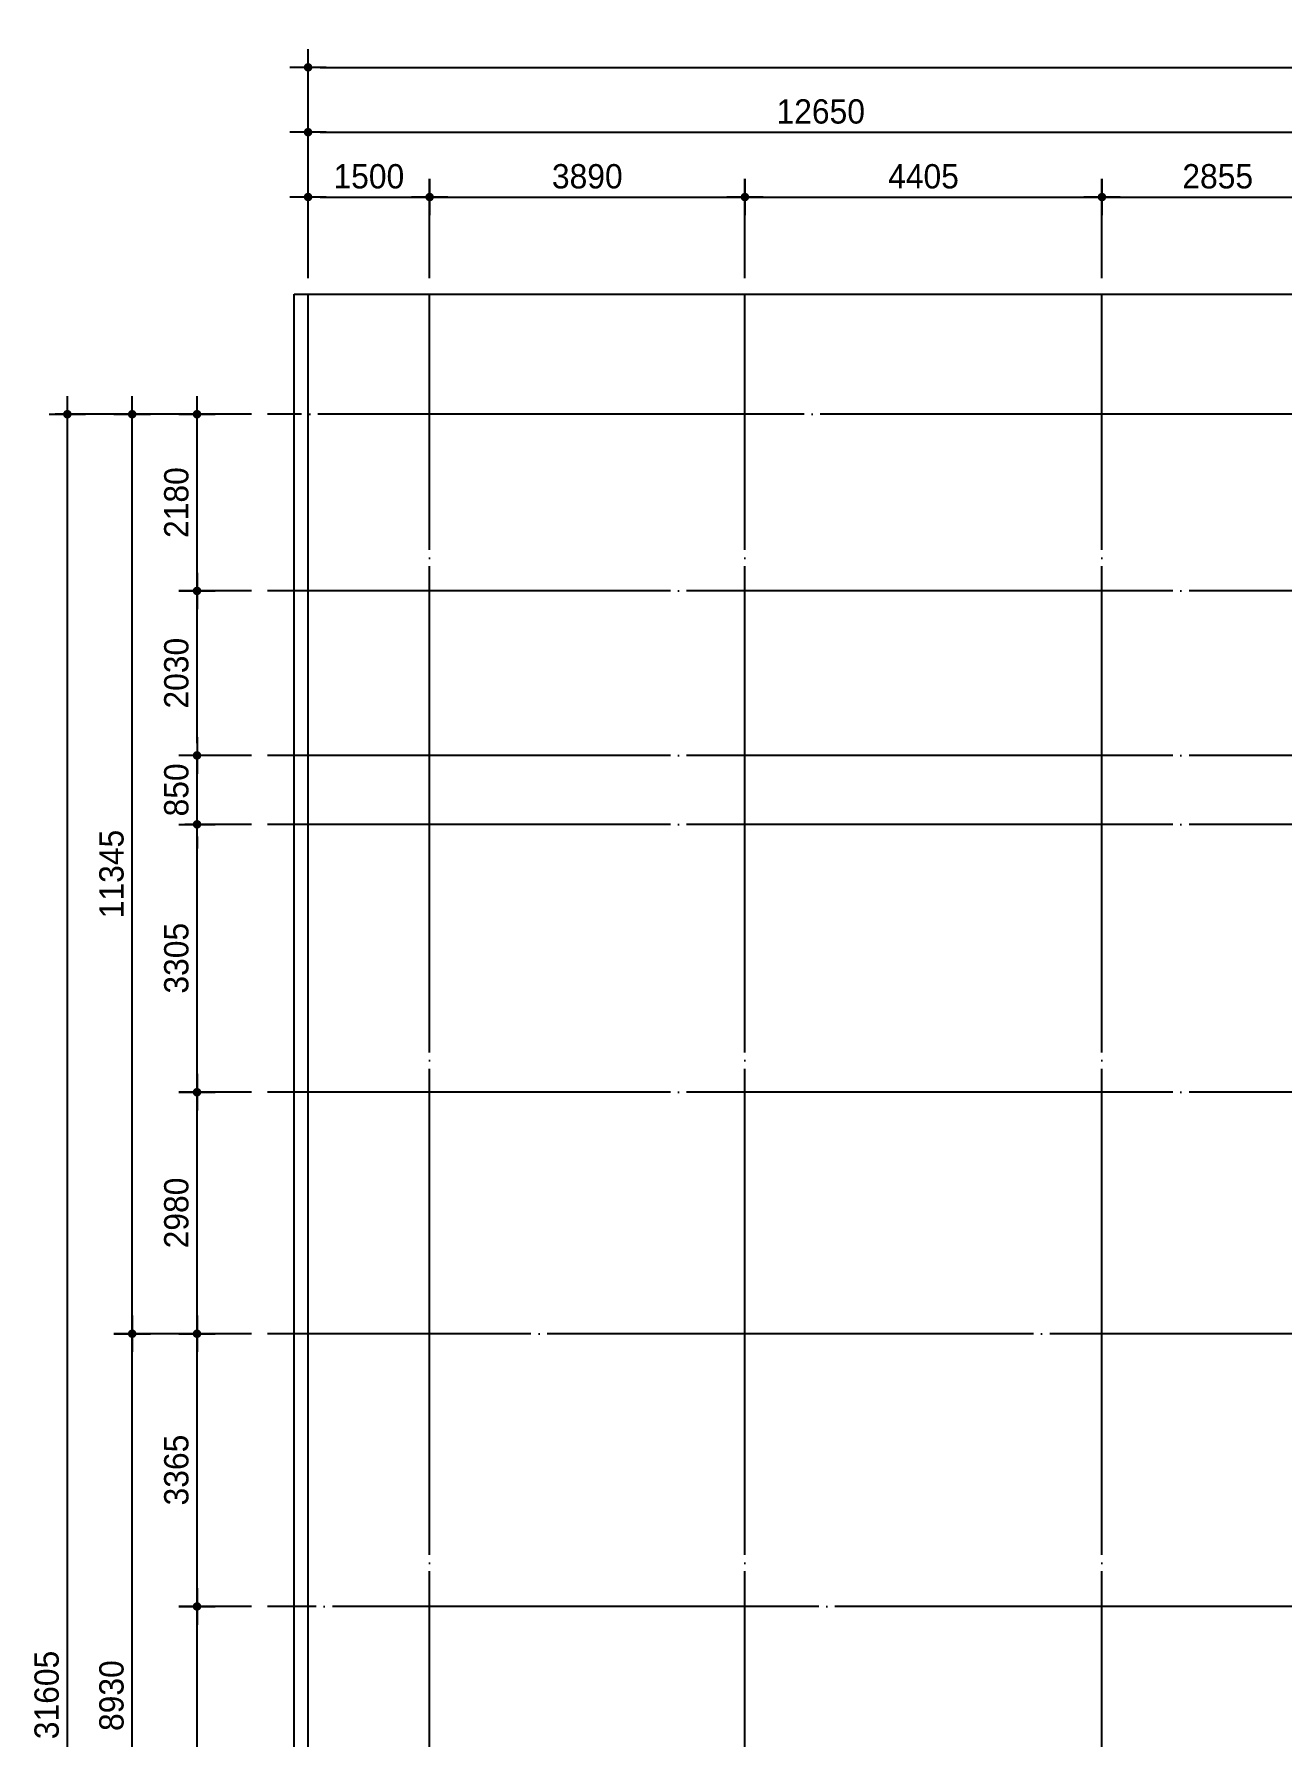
# Model space of a CAD drawing. Header units: millimetres. Extents: x 6886222 to 6919728, y 230959 to 276095.
# Drawn here: x 6886262 to 6901658, y 255044 to 276055 of the extents above; entities that cross this region are included whole.
import ezdxf

# ---------------------------------------------------------------- set-up
doc = ezdxf.new("R2010")
doc.units = ezdxf.units.MM
doc.header["$LTSCALE"] = 100
doc.linetypes.add('CEN', pattern=[62, 60, -1, 0, -1])
doc.layers.get('Defpoints').update_dxf_attribs({"color": 149})
for name, color, linetype in [('AA-BORD-XREF', 15, 'Continuous'), ('CEN', 1, 'CEN'), ('DIM', 7, 'Continuous')]:
    doc.layers.add(name, color=color, linetype=linetype)
doc.layers.add('Defpoint', color=142, linetype='Continuous', plot=False)
doc.styles.add('굴림', font='')
doc.styles.add('돋움', font='')
doc.styles.get('굴림').set_extended_font_data('Gulim')
doc.styles.get('돋움').set_extended_font_data('Dotum')
doc.dimstyles.new('NORMAL', dxfattribs={"dimscale": 40, "dimtxt": 3, "dimasz": 1.5, "dimexe": 1.5, "dimexo": 2, "dimgap": 1, "dimtad": 1, "dimdec": 0, "dimzin": 0, "dimdsep": 46, "dimtxsty": '돋움', "dimblk": 'DOT', "dimblk1": 'NONE', "dimblk2": 'TICK', "dimcen": 0, "dimdle": 1.5, "dimclrd": 7, "dimclre": 7, "dimclrt": 3, "dimadec": 0, "dimazin": 0, "dimtfac": 1, "dimtdec": 0, "dimtix": 1, "dimtmove": 2, "dimatfit": 3, "dimldrblk": 'DOT', "dimfxl": 1, "dimtolj": 1, "dimtzin": 0, "dimarcsym": 0})

# ---------------------------------------------------------------- blocks, each defined once
blk = doc.blocks.new('BORD-301')
at = {"layer": 'Defpoint'}
blk.add_lwpolyline([(-22550, 14955), (4105, 14955), (4105, -19330), (-22550, -19330)], close=True, dxfattribs=at)
blk = doc.blocks.new('DOT')
at = {"layer": 'DIM'}
blk.add_line((0, 1.5), (0, -1.5), dxfattribs=at)
at = {"layer": 'DIM', "linetype": 'Continuous'}
blk.add_line((-1.5, 0), (1.5, 0), dxfattribs=at)
at = {"layer": 'DIM', "const_width": 0.35}
blk.add_lwpolyline([(-0.175, 0, 1), (0.175, 0, 1)], format="xyb", close=True, dxfattribs=at)
blk = doc.blocks.new('*D35')
at = {"layer": 'Defpoints', "color": 0, "transparency": 16777216}
for p in [(800, -5080), (3270, -5080), (3270, -36685)]:
    blk.add_point(p, dxfattribs=at)
at = {"layer": 'DIM', "color": 7, "lineweight": -2, "transparency": 16777216}
for p, q in [((3070, -5080), (650, -5080)), ((800, -36535), (800, -5230)), ((3070, -36685), (650, -36685))]:
    blk.add_line(p, q, dxfattribs=at)
at = {"layer": 'DIM', "color": 7, "lineweight": -2, "transparency": 16777216, "xscale": 150, "yscale": 150, "zscale": 150}
for p, rotation in [((800, -5080), 90), ((800, -36685), 270)]:
    blk.add_blockref('DOT', p, dxfattribs=dict(at, rotation=rotation))
at = {"layer": 'DIM', "color": 3, "transparency": 16777216, "insert": (546, -20882), "char_height": 300, "attachment_point": 5, "rotation": 90, "style": '굴림'}
blk.add_mtext('\\A1;31605', dxfattribs=at)
blk = doc.blocks.new('_None')
blk = doc.blocks.new('_Oblique')
at = {"color": 0, "linetype": 'ByBlock', "lineweight": -2}
blk.add_line((-0.5, -0.5), (0.5, 0.5), dxfattribs=at)
blk = doc.blocks.new('TICK')
at = {"layer": 'Defpoints', "color": 0, "linetype": 'ByBlock'}
blk.add_point((0, 0), dxfattribs=at)
at = {"layer": 'DIM'}
blk.add_line((0, 1.6875), (0, -1.6875), dxfattribs=at)
at = {"layer": 'DIM', "linetype": 'Continuous'}
blk.add_line((-1.6875, 0), (1.6875, 0), dxfattribs=at)
at = {"color": 7, "linetype": 'ByBlock', "xscale": 1.6875, "yscale": 1.6875, "zscale": 1.6875}
blk.add_blockref('_Oblique', (0, 0), dxfattribs=at)
blk = doc.blocks.new('*D36')
at = {"layer": 'Defpoints', "color": 0, "transparency": 16777216}
for p in [(1600, -5080), (3270, -5080), (3270, -16425)]:
    blk.add_point(p, dxfattribs=at)
at = {"layer": 'DIM', "color": 7, "lineweight": -2, "transparency": 16777216}
for p, q in [((3070, -5080), (1450, -5080)), ((1600, -16275), (1600, -5230)), ((3070, -16425), (1450, -16425))]:
    blk.add_line(p, q, dxfattribs=at)
at = {"layer": 'DIM', "color": 7, "lineweight": -2, "transparency": 16777216, "xscale": 150, "yscale": 150, "zscale": 150}
for p, rotation in [((1600, -5080), 90), ((1600, -16425), 270)]:
    blk.add_blockref('DOT', p, dxfattribs=dict(at, rotation=rotation))
at = {"layer": 'DIM', "color": 3, "transparency": 16777216, "insert": (1346, -10753), "char_height": 300, "attachment_point": 5, "rotation": 90, "style": '굴림'}
blk.add_mtext('\\A1;11345', dxfattribs=at)
blk = doc.blocks.new('*D37')
at = {"layer": 'Defpoints', "color": 0, "transparency": 16777216}
for p in [(2400, -5080), (3270, -5080), (3270, -7260)]:
    blk.add_point(p, dxfattribs=at)
at = {"layer": 'DIM', "color": 7, "lineweight": -2, "transparency": 16777216}
for p, q in [((3070, -5080), (2250, -5080)), ((2400, -7110), (2400, -5230)), ((3070, -7260), (2250, -7260))]:
    blk.add_line(p, q, dxfattribs=at)
at = {"layer": 'DIM', "color": 7, "lineweight": -2, "transparency": 16777216, "xscale": 150, "yscale": 150, "zscale": 150}
for p, rotation in [((2400, -5080), 90), ((2400, -7260), 270)]:
    blk.add_blockref('DOT', p, dxfattribs=dict(at, rotation=rotation))
at = {"layer": 'DIM', "color": 3, "transparency": 16777216, "insert": (2146, -6170), "char_height": 300, "attachment_point": 5, "rotation": 90, "style": '굴림'}
blk.add_mtext('\\A1;2180', dxfattribs=at)
blk = doc.blocks.new('*D38')
at = {"layer": 'Defpoints', "color": 0, "transparency": 16777216}
for p in [(2400, -9290), (3270, -9290), (3270, -10140)]:
    blk.add_point(p, dxfattribs=at)
at = {"layer": 'DIM', "color": 7, "lineweight": -2, "transparency": 16777216}
for p, q in [((2400, -9140), (2400, -8990)), ((3070, -9290), (2250, -9290)), ((2400, -10140), (2400, -9290)), ((3070, -10140), (2250, -10140)), ((2400, -10290), (2400, -10440))]:
    blk.add_line(p, q, dxfattribs=at)
at = {"layer": 'DIM', "color": 7, "lineweight": -2, "transparency": 16777216, "xscale": 150, "yscale": 150, "zscale": 150}
for p, rotation in [((2400, -9290), 270), ((2400, -10140), 90)]:
    blk.add_blockref('DOT', p, dxfattribs=dict(at, rotation=rotation))
at = {"layer": 'DIM', "color": 3, "transparency": 16777216, "insert": (2146, -9715), "char_height": 300, "attachment_point": 5, "rotation": 90, "style": '굴림'}
blk.add_mtext('\\A1;850', dxfattribs=at)
blk = doc.blocks.new('*D39')
at = {"layer": 'Defpoints', "color": 0, "transparency": 16777216}
for p in [(2400, -10140), (3270, -10140), (3270, -13445)]:
    blk.add_point(p, dxfattribs=at)
at = {"layer": 'DIM', "color": 7, "lineweight": -2, "transparency": 16777216}
for p, q in [((3070, -10140), (2250, -10140)), ((2400, -13295), (2400, -10290)), ((3070, -13445), (2250, -13445))]:
    blk.add_line(p, q, dxfattribs=at)
at = {"layer": 'DIM', "color": 7, "lineweight": -2, "transparency": 16777216, "xscale": 150, "yscale": 150, "zscale": 150}
for p, rotation in [((2400, -10140), 90), ((2400, -13445), 270)]:
    blk.add_blockref('DOT', p, dxfattribs=dict(at, rotation=rotation))
at = {"layer": 'DIM', "color": 3, "transparency": 16777216, "insert": (2146, -11792), "char_height": 300, "attachment_point": 5, "rotation": 90, "style": '굴림'}
blk.add_mtext('\\A1;3305', dxfattribs=at)
blk = doc.blocks.new('*D40')
at = {"layer": 'Defpoints', "color": 0, "transparency": 16777216}
for p in [(2400, -13445), (3270, -13445), (3270, -16425)]:
    blk.add_point(p, dxfattribs=at)
at = {"layer": 'DIM', "color": 7, "lineweight": -2, "transparency": 16777216}
for p, q in [((3070, -13445), (2250, -13445)), ((2400, -16275), (2400, -13595)), ((3070, -16425), (2250, -16425))]:
    blk.add_line(p, q, dxfattribs=at)
at = {"layer": 'DIM', "color": 7, "lineweight": -2, "transparency": 16777216, "xscale": 150, "yscale": 150, "zscale": 150}
for p, rotation in [((2400, -13445), 90), ((2400, -16425), 270)]:
    blk.add_blockref('DOT', p, dxfattribs=dict(at, rotation=rotation))
at = {"layer": 'DIM', "color": 3, "transparency": 16777216, "insert": (2146, -14935), "char_height": 300, "attachment_point": 5, "rotation": 90, "style": '굴림'}
blk.add_mtext('\\A1;2980', dxfattribs=at)
blk = doc.blocks.new('*D41')
at = {"layer": 'Defpoints', "color": 0, "transparency": 16777216}
for p in [(1600, -16425), (3270, -16425), (3270, -25355)]:
    blk.add_point(p, dxfattribs=at)
at = {"layer": 'DIM', "color": 7, "lineweight": -2, "transparency": 16777216}
for p, q in [((3070, -16425), (1450, -16425)), ((1600, -25205), (1600, -16575)), ((3070, -25355), (1450, -25355))]:
    blk.add_line(p, q, dxfattribs=at)
at = {"layer": 'DIM', "color": 7, "lineweight": -2, "transparency": 16777216, "xscale": 150, "yscale": 150, "zscale": 150}
for p, rotation in [((1600, -16425), 90), ((1600, -25355), 270)]:
    blk.add_blockref('DOT', p, dxfattribs=dict(at, rotation=rotation))
at = {"layer": 'DIM', "color": 3, "transparency": 16777216, "insert": (1346, -20890), "char_height": 300, "attachment_point": 5, "rotation": 90, "style": '굴림'}
blk.add_mtext('\\A1;8930', dxfattribs=at)
blk = doc.blocks.new('*D56')
at = {"layer": 'Defpoints', "color": 0, "transparency": 16777216}
for p in [(2400, -16425), (3270, -16425), (3270, -19790)]:
    blk.add_point(p, dxfattribs=at)
at = {"layer": 'DIM', "color": 7, "lineweight": -2, "transparency": 16777216}
for p, q in [((3070, -16425), (2250, -16425)), ((2400, -19640), (2400, -16575)), ((3070, -19790), (2250, -19790))]:
    blk.add_line(p, q, dxfattribs=at)
at = {"layer": 'DIM', "color": 7, "lineweight": -2, "transparency": 16777216, "xscale": 150, "yscale": 150, "zscale": 150}
for p, rotation in [((2400, -16425), 90), ((2400, -19790), 270)]:
    blk.add_blockref('DOT', p, dxfattribs=dict(at, rotation=rotation))
at = {"layer": 'DIM', "color": 3, "transparency": 16777216, "insert": (2146, -18107), "char_height": 300, "attachment_point": 5, "rotation": 90, "style": '굴림'}
blk.add_mtext('\\A1;3365', dxfattribs=at)
blk = doc.blocks.new('*D57')
at = {"layer": 'Defpoints', "color": 0, "transparency": 16777216}
for p in [(2400, -19790), (3270, -19790), (3270, -25065)]:
    blk.add_point(p, dxfattribs=at)
at = {"layer": 'DIM', "color": 7, "lineweight": -2, "transparency": 16777216}
for p, q in [((3070, -19790), (2250, -19790)), ((2400, -24915), (2400, -19940)), ((3070, -25065), (2250, -25065))]:
    blk.add_line(p, q, dxfattribs=at)
at = {"layer": 'DIM', "color": 7, "lineweight": -2, "transparency": 16777216, "xscale": 150, "yscale": 150, "zscale": 150}
for p, rotation in [((2400, -19790), 90), ((2400, -25065), 270)]:
    blk.add_blockref('DOT', p, dxfattribs=dict(at, rotation=rotation))
at = {"layer": 'DIM', "color": 3, "transparency": 16777216, "insert": (2146, -22427), "char_height": 300, "attachment_point": 5, "rotation": 90, "style": '굴림'}
blk.add_mtext('\\A1;5275', dxfattribs=at)
blk = doc.blocks.new('*D64')
at = {"layer": 'Defpoints', "color": 0, "transparency": 16777216}
for p in [(2400, -7260), (3270, -7260), (3270, -9290)]:
    blk.add_point(p, dxfattribs=at)
at = {"layer": 'DIM', "color": 7, "lineweight": -2, "transparency": 16777216}
for p, q in [((3070, -7260), (2250, -7260)), ((2400, -9140), (2400, -7410)), ((3070, -9290), (2250, -9290))]:
    blk.add_line(p, q, dxfattribs=at)
at = {"layer": 'DIM', "color": 7, "lineweight": -2, "transparency": 16777216, "xscale": 150, "yscale": 150, "zscale": 150}
for p, rotation in [((2400, -7260), 90), ((2400, -9290), 270)]:
    blk.add_blockref('DOT', p, dxfattribs=dict(at, rotation=rotation))
at = {"layer": 'DIM', "color": 3, "transparency": 16777216, "insert": (2146, -8275), "char_height": 300, "attachment_point": 5, "rotation": 90, "style": '굴림'}
blk.add_mtext('\\A1;2030', dxfattribs=at)
blk = doc.blocks.new('*D65')
at = {"layer": 'Defpoints', "color": 0, "transparency": 16777216}
for p in [(30055, -800), (3770, -3600), (30055, -3600)]:
    blk.add_point(p, dxfattribs=at)
at = {"layer": 'DIM', "color": 7, "lineweight": -2, "transparency": 16777216}
for p, q in [((3770, -3400), (3770, -650)), ((3920, -800), (29905, -800)), ((30055, -3400), (30055, -650))]:
    blk.add_line(p, q, dxfattribs=at)
at = {"layer": 'DIM', "color": 7, "lineweight": -2, "transparency": 16777216, "xscale": 150, "yscale": 150, "zscale": 150, "rotation": 180}
blk.add_blockref('DOT', (3770, -800), dxfattribs=at)
at = {"layer": 'DIM', "color": 7, "lineweight": -2, "transparency": 16777216, "xscale": 150, "yscale": 150, "zscale": 150}
blk.add_blockref('DOT', (30055, -800), dxfattribs=at)
at = {"layer": 'DIM', "color": 3, "transparency": 16777216, "insert": (16913, -546), "char_height": 300, "attachment_point": 5, "style": '굴림'}
blk.add_mtext('\\A1;26285', dxfattribs=at)
blk = doc.blocks.new('*D66')
at = {"layer": 'Defpoints', "color": 0, "transparency": 16777216}
for p in [(16420, -1600), (3770, -3600), (16420, -3600)]:
    blk.add_point(p, dxfattribs=at)
at = {"layer": 'DIM', "color": 7, "lineweight": -2, "transparency": 16777216}
for p, q in [((3770, -3400), (3770, -1450)), ((16420, -3400), (16420, -1450)), ((3920, -1600), (16270, -1600))]:
    blk.add_line(p, q, dxfattribs=at)
at = {"layer": 'DIM', "color": 7, "lineweight": -2, "transparency": 16777216, "xscale": 150, "yscale": 150, "zscale": 150, "rotation": 180}
blk.add_blockref('DOT', (3770, -1600), dxfattribs=at)
at = {"layer": 'DIM', "color": 7, "lineweight": -2, "transparency": 16777216, "xscale": 150, "yscale": 150, "zscale": 150}
blk.add_blockref('DOT', (16420, -1600), dxfattribs=at)
at = {"layer": 'DIM', "color": 3, "transparency": 16777216, "insert": (10095, -1346), "char_height": 300, "attachment_point": 5, "style": '굴림'}
blk.add_mtext('\\A1;12650', dxfattribs=at)
blk = doc.blocks.new('*D67')
at = {"layer": 'Defpoints', "color": 0, "transparency": 16777216}
for p in [(5270, -2400), (3770, -3600), (5270, -3600)]:
    blk.add_point(p, dxfattribs=at)
at = {"layer": 'DIM', "color": 7, "lineweight": -2, "transparency": 16777216}
for p, q in [((3770, -3400), (3770, -2250)), ((5270, -3400), (5270, -2250)), ((3920, -2400), (5120, -2400))]:
    blk.add_line(p, q, dxfattribs=at)
at = {"layer": 'DIM', "color": 7, "lineweight": -2, "transparency": 16777216, "xscale": 150, "yscale": 150, "zscale": 150, "rotation": 180}
blk.add_blockref('DOT', (3770, -2400), dxfattribs=at)
at = {"layer": 'DIM', "color": 7, "lineweight": -2, "transparency": 16777216, "xscale": 150, "yscale": 150, "zscale": 150}
blk.add_blockref('DOT', (5270, -2400), dxfattribs=at)
at = {"layer": 'DIM', "color": 3, "transparency": 16777216, "insert": (4520, -2146), "char_height": 300, "attachment_point": 5, "style": '굴림'}
blk.add_mtext('\\A1;1500', dxfattribs=at)
blk = doc.blocks.new('*D70')
at = {"layer": 'Defpoints', "color": 0, "transparency": 16777216}
for p in [(9160, -2400), (5270, -3600), (9160, -3600)]:
    blk.add_point(p, dxfattribs=at)
at = {"layer": 'DIM', "color": 7, "lineweight": -2, "transparency": 16777216}
for p, q in [((5270, -3400), (5270, -2250)), ((9160, -3400), (9160, -2250)), ((5420, -2400), (9010, -2400))]:
    blk.add_line(p, q, dxfattribs=at)
at = {"layer": 'DIM', "color": 7, "lineweight": -2, "transparency": 16777216, "xscale": 150, "yscale": 150, "zscale": 150, "rotation": 180}
blk.add_blockref('DOT', (5270, -2400), dxfattribs=at)
at = {"layer": 'DIM', "color": 7, "lineweight": -2, "transparency": 16777216, "xscale": 150, "yscale": 150, "zscale": 150}
blk.add_blockref('DOT', (9160, -2400), dxfattribs=at)
at = {"layer": 'DIM', "color": 3, "transparency": 16777216, "insert": (7215, -2146), "char_height": 300, "attachment_point": 5, "style": '굴림'}
blk.add_mtext('\\A1;3890', dxfattribs=at)
blk = doc.blocks.new('*D42')
at = {"layer": 'Defpoints', "color": 0, "transparency": 16777216}
for p in [(13565, -2400), (9160, -3600), (13565, -3600)]:
    blk.add_point(p, dxfattribs=at)
at = {"layer": 'DIM', "color": 7, "lineweight": -2, "transparency": 16777216}
for p, q in [((9160, -3400), (9160, -2250)), ((13565, -3400), (13565, -2250)), ((9310, -2400), (13415, -2400))]:
    blk.add_line(p, q, dxfattribs=at)
at = {"layer": 'DIM', "color": 7, "lineweight": -2, "transparency": 16777216, "xscale": 150, "yscale": 150, "zscale": 150, "rotation": 180}
blk.add_blockref('DOT', (9160, -2400), dxfattribs=at)
at = {"layer": 'DIM', "color": 7, "lineweight": -2, "transparency": 16777216, "xscale": 150, "yscale": 150, "zscale": 150}
blk.add_blockref('DOT', (13565, -2400), dxfattribs=at)
at = {"layer": 'DIM', "color": 3, "transparency": 16777216, "insert": (11363, -2146), "char_height": 300, "attachment_point": 5, "style": '굴림'}
blk.add_mtext('\\A1;4405', dxfattribs=at)
blk = doc.blocks.new('*D43')
at = {"layer": 'Defpoints', "color": 0, "transparency": 16777216}
for p in [(16420, -2400), (13565, -3600), (16420, -3600)]:
    blk.add_point(p, dxfattribs=at)
at = {"layer": 'DIM', "color": 7, "lineweight": -2, "transparency": 16777216}
for p, q in [((13565, -3400), (13565, -2250)), ((16420, -3400), (16420, -2250)), ((13715, -2400), (16270, -2400))]:
    blk.add_line(p, q, dxfattribs=at)
at = {"layer": 'DIM', "color": 7, "lineweight": -2, "transparency": 16777216, "xscale": 150, "yscale": 150, "zscale": 150, "rotation": 180}
blk.add_blockref('DOT', (13565, -2400), dxfattribs=at)
at = {"layer": 'DIM', "color": 7, "lineweight": -2, "transparency": 16777216, "xscale": 150, "yscale": 150, "zscale": 150}
blk.add_blockref('DOT', (16420, -2400), dxfattribs=at)
at = {"layer": 'DIM', "color": 3, "transparency": 16777216, "insert": (14993, -2146), "char_height": 300, "attachment_point": 5, "style": '굴림'}
blk.add_mtext('\\A1;2855', dxfattribs=at)
blk = doc.blocks.new('DIM-301-TF')
at = {"layer": 'CEN'}
for p, q in [((3770, -25185), (3770, -3600)), ((3770, -26770), (3770, -3600)), ((5270, -25355), (5270, -3600)), ((9160, -25355), (9160, -3600)), ((13565, -25355), (13565, -3600)), ((22290, -5080), (3270, -5080)), ((20640, -7260), (3270, -7260)), ((20640, -9290), (3270, -9290)), ((20640, -10140), (3270, -10140)), ((20640, -13445), (3270, -13445)), ((18920, -16425), (3270, -16425)), ((16270, -19790), (3270, -19790))]:
    blk.add_line(p, q, dxfattribs=at)
at = {"layer": 'DIM'}
for base, p1, p2, angle, picture, middle in [((30055, -800), (3770, -3600), (30055, -3600), 180, '*D65', (16912.5, -546.2)), ((16420, -1600), (3770, -3600), (16420, -3600), 180, '*D66', (10095, -1345.8)), ((5270, -2400), (3770, -3600), (5270, -3600), 180, '*D67', (4520, -2145.8)), ((9160, -2400), (5270, -3600), (9160, -3600), 180, '*D70', (7215, -2146.2)), ((13565, -2400), (9160, -3600), (13565, -3600), 180, '*D42', (11362.5, -2146)), ((16420, -2400), (13565, -3600), (16420, -3600), 180, '*D43', (14992.5, -2146.2)), ((800, -5080), (3270, -36685), (3270, -5080), 270, '*D35', (545.8, -20882.5)), ((1600, -5080), (3270, -16425), (3270, -5080), 270, '*D36', (1345.8, -10752.5)), ((2400, -5080), (3270, -7260), (3270, -5080), 270, '*D37', (2145.8, -6170)), ((2400, -7260), (3270, -9290), (3270, -7260), 270, '*D64', (2146.2, -8275)), ((2400, -9290), (3270, -10140), (3270, -9290), 270, '*D38', (2146.2, -9715)), ((2400, -10140), (3270, -13445), (3270, -10140), 270, '*D39', (2146.2, -11792.5)), ((2400, -13445), (3270, -16425), (3270, -13445), 270, '*D40', (2146.2, -14935)), ((1600, -16425), (3270, -25355), (3270, -16425), 270, '*D41', (1346.2, -20890)), ((2400, -16425), (3270, -19790), (3270, -16425), 270, '*D56', (2146.2, -18107.5)), ((2400, -19790), (3270, -25065), (3270, -19790), 270, '*D57', (2146, -22427.5))]:
    dim = blk.add_linear_dim(base=base, p1=p1, p2=p2, angle=angle, dimstyle='NORMAL', override={"dimscale": 100, "dimtxsty": '굴림'}, dxfattribs=at)
    dim.commit()
    dim.dimension.update_dxf_attribs({"geometry": picture, "text_midpoint": middle})

msp = doc.modelspace()

# ---------------------------------------------------------------- block references
at = {"layer": 'AA-BORD-XREF'}
msp.add_blockref('BORD-301', (6912023, 257889), dxfattribs=at)
at = {"layer": 'DIM'}
msp.add_blockref('DIM-301-TF', (6885873, 276444), dxfattribs=at)

doc.saveas('drawing.dxf')
